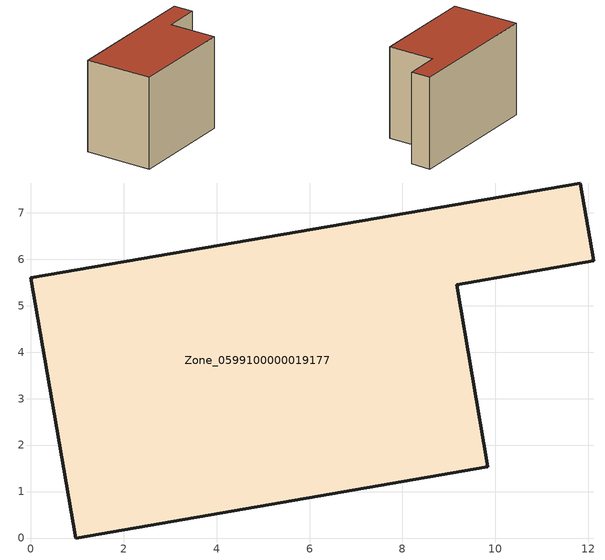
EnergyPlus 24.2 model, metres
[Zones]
Zone_0599100000019177
 floor ground (C_G): 0,5.6 11.83,7.64 12.12,5.97 9.17,5.45 9.84,1.53 0.97,0 z0
 wall outside (C_F): 0.97,0 9.84,1.53 9.17,5.45 12.12,5.97 11.83,7.64 0,5.6 0.97,0 z0:7.79
 roof outside (C_R): 11.83,7.64 0,5.6 0.97,0 9.84,1.53 9.17,5.45 12.12,5.97 z7.79
[BUILDING]
Pand.0599100000019177: North Axis=0; Terrain=City; Loads Convergence Tolerance Value=0.04; Temperature Convergence Tolerance Value=0.4; Solar Distribution=FullExterior; Maximum Number of Warmup Days=25; Minimum Number of Warmup Days=1
[Site:Location]
Rotterdam.The.Hague.AP_ZH_NLD Design_Conditions: Latitude=51.96; Longitude=4.45; Time Zone=1; Elevation=-4.5
[SITE:GROUNDTEMPERATURE:BUILDINGSURFACE]
18, 18, 18, 18, 18, 18, 18, 18, 18, 18, 18, 18
[MATERIAL] Thermal Absorptance=0.9; Solar Absorptance=0.7; Visible Absorptance=0.7
Name | Roughness | Thickness | Conductivity | Density | Specific Heat
G.TI.1992-2005 | MediumSmooth | 0.15 | 0.06 | 540 | 1210
F.TI.1992-2005 | Rough | 0.3 | 0.12 | 1920 | 840
R.TI.1992-2005 | MediumRough | 0.2 | 0.08 | 1500 | 1000
[CONSTRUCTION]
C_G: G.TI.1992-2005
C_F: F.TI.1992-2005
C_R: R.TI.1992-2005
[ZONE]
Zone_0599100000019177: Type=1; Multiplier=1; Ceiling Height=Autocalculate; Volume=Autocalculate; Floor Area=autocalculate; Part of Total Floor Area=Yes
[ZONEINFILTRATION:DESIGNFLOWRATE]
Infil_Zone_0599100000019177: Zone or ZoneList or Space or SpaceList=Zone_0599100000019177; Schedule=AlwaysOn; Design Flow Rate Calculation Method=Flow/Area; Flow Rate per Floor Area=0.0015; Constant Term Coefficient=1; Temperature Term Coefficient=0; Velocity Term Coefficient=0; Velocity Squared Term Coefficient=0
[HVACTEMPLATE:ZONE:IDEALLOADSAIRSYSTEM]
Zone_0599100000019177: Maximum Heating Supply Air Temperature=50; Minimum Cooling Supply Air Temperature=13; Maximum Heating Supply Air Humidity Ratio=0.0156; Minimum Cooling Supply Air Humidity Ratio=0.0077; Heating Limit=NoLimit; Cooling Limit=NoLimit; Dehumidification Control Type=ConstantSensibleHeatRatio; Cooling Sensible Heat Ratio=0.7; Dehumidification Setpoint=60; Humidification Control Type=None; Humidification Setpoint=30; Outdoor Air Method=None; Outdoor Air Flow Rate per Person=0.00944; Outdoor Air Flow Rate per Zone Floor Area=0; Outdoor Air Flow Rate per Zone=0; Demand Controlled Ventilation Type=None; Outdoor Air Economizer Type=NoEconomizer; Heat Recovery Type=None; Sensible Heat Recovery Effectiveness=0.7; Latent Heat Recovery Effectiveness=0.65
[ZONECONTROL:THERMOSTAT]
ThermostatControl_Zone_0599100000019177: Zone or ZoneList=Zone_0599100000019177; Control Type Schedule=DualSetpointControlType; Control 1=Thermostat_Zone_0599100000019177; Temperature Difference Between Cutout And Setpoint=0
[THERMOSTATSETPOINT:DUALSETPOINT]
Thermostat_Zone_0599100000019177: Heating Setpoint Temperature Schedule=HeatingSetpoint_Zone_0599100000019177; Cooling Setpoint Temperature Schedule=CoolingSetpoint_Zone_0599100000019177
[SCHEDULE:COMPACT]
HeatingSetpoint_Zone_0599100000019177: Through: 12/31, For: AllDays, Until: 24:00, 21
CoolingSetpoint_Zone_0599100000019177: Through: 12/31, For: AllDays, Until: 24:00, 24
DualSetpointControlType: Through: 12/31, For: AllDays, Until: 24:00, 4
AlwaysOn: Through: 12/31, For: AllDays, Until: 24:00, 1
